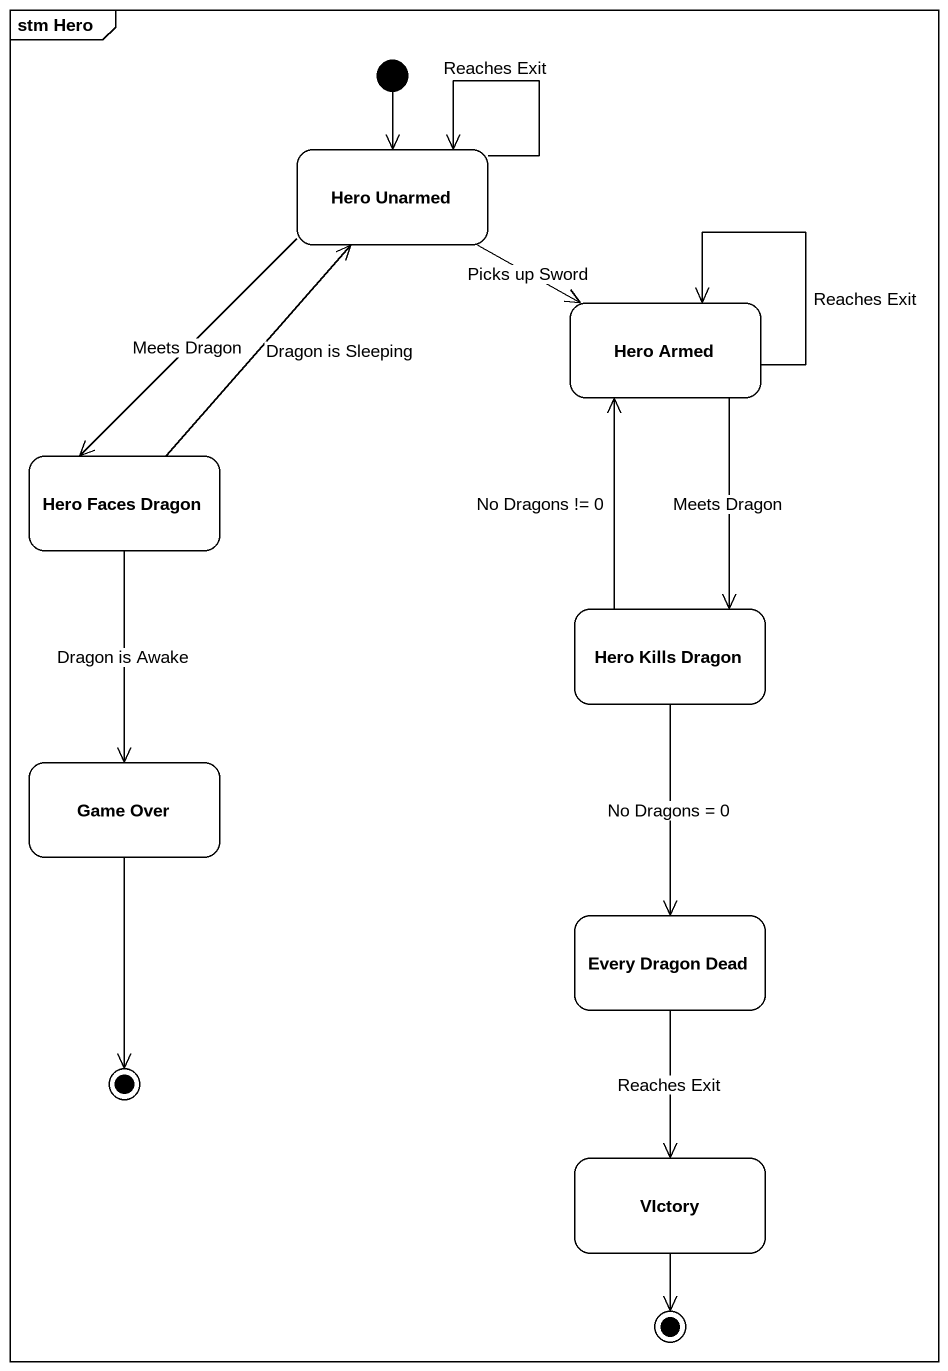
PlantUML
@startuml
mainframe stm Hero
hide empty description
state "Hero Unarmed" as Hero_Unarmed
state "Hero Armed" as Hero_Armed
state "Hero Faces Dragon" as Hero_Faces_Dragon
state "Hero Kills Dragon" as Hero_Kills_Dragon
state "Game Over" as Game_Over
state "Every Dragon Dead" as Every_Dragon_Dead
state final1 <<end>>
state VIctory
state final2 <<end>>
[*] --> Hero_Unarmed
Hero_Unarmed --> Hero_Unarmed : Reaches Exit
Hero_Unarmed -right-> Hero_Armed : Picks up Sword
Hero_Unarmed --> Hero_Faces_Dragon : Meets Dragon
Hero_Armed --> Hero_Armed : Reaches Exit
Hero_Armed --> Hero_Kills_Dragon : Meets Dragon
Hero_Faces_Dragon -up-> Hero_Unarmed : Dragon is Sleeping
Hero_Faces_Dragon --> Game_Over : Dragon is Awake
Hero_Kills_Dragon -up-> Hero_Armed : No Dragons != 0
Hero_Kills_Dragon --> Every_Dragon_Dead : No Dragons = 0
Game_Over --> final1
Every_Dragon_Dead --> VIctory : Reaches Exit
VIctory --> final2
@enduml
